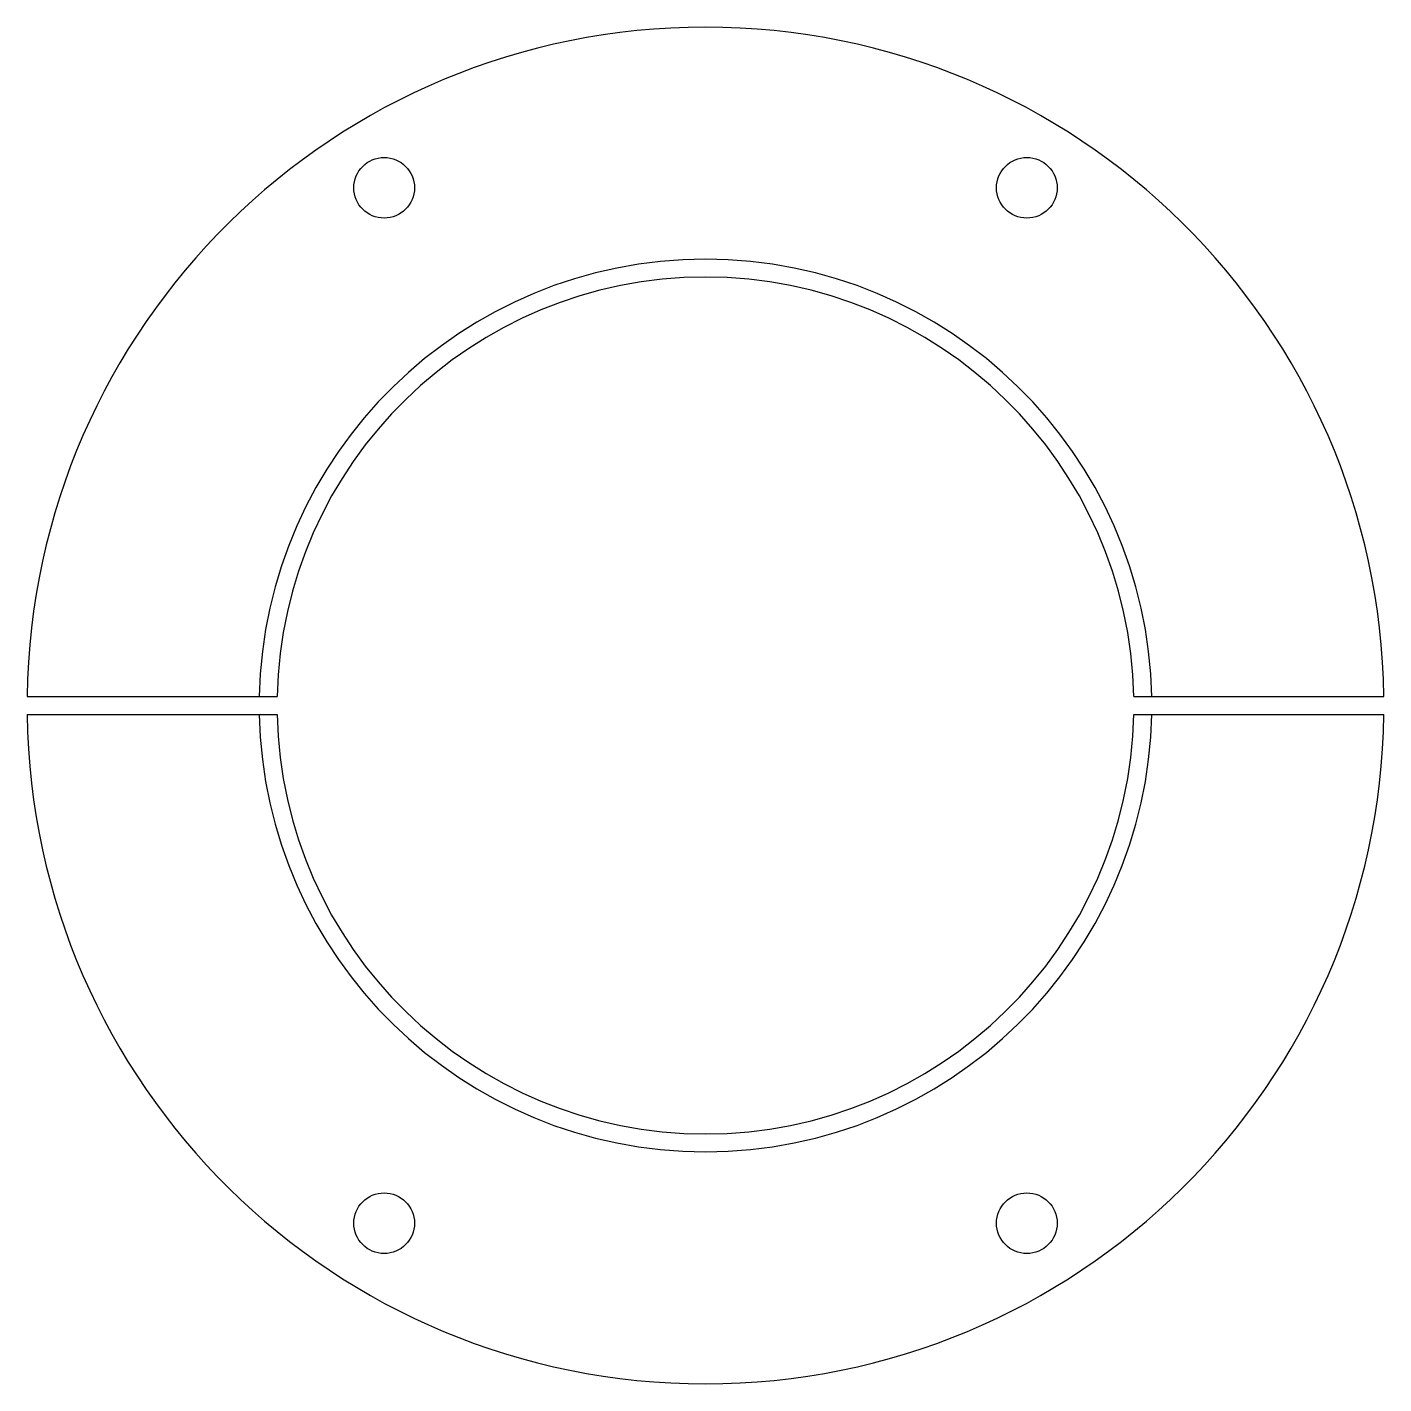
# Model space of a CAD drawing. Header units: millimetres. Extents: x 282 to 358, y 344 to 420.
import ezdxf

# ---------------------------------------------------------------- set-up
doc = ezdxf.new("R2010")
doc.units = ezdxf.units.MM
doc.layers.add('Projection', color=7, linetype='CONTINUOUS')

msp = doc.modelspace()

# ---------------------------------------------------------------- linework, layer by layer
at = {"layer": 'Projection'}
for p, q in [((282.003, 382.5), (295.005, 382.5)), ((295.005, 382.5), (296.005, 382.5)), ((343.995, 382.5), (344.995, 382.5)), ((344.995, 382.5), (357.997, 382.5)), ((282.003, 381.5), (295.005, 381.5)), ((295.005, 381.5), (296.005, 381.5)), ((343.995, 381.5), (344.995, 381.5)), ((344.995, 381.5), (357.997, 381.5))]:
    msp.add_line(p, q, dxfattribs=at)
for centre in [(302, 411), (338, 411), (302, 353), (338, 353)]:
    msp.add_circle(centre, 1.7, dxfattribs=at)
for radius, start, end in [(38, 90, 179.24609), (38, 0.75391, 90), (25, 90, 178.85401), (25, 1.14599, 90), (24, 90, 178.80625), (24, 1.19375, 90), (38, -179.24609, -0.75391), (25, -178.85401, -1.14599), (24, -178.80625, -1.19375)]:
    msp.add_arc((320, 382), radius, start, end, dxfattribs=at)

doc.saveas('drawing.dxf')
